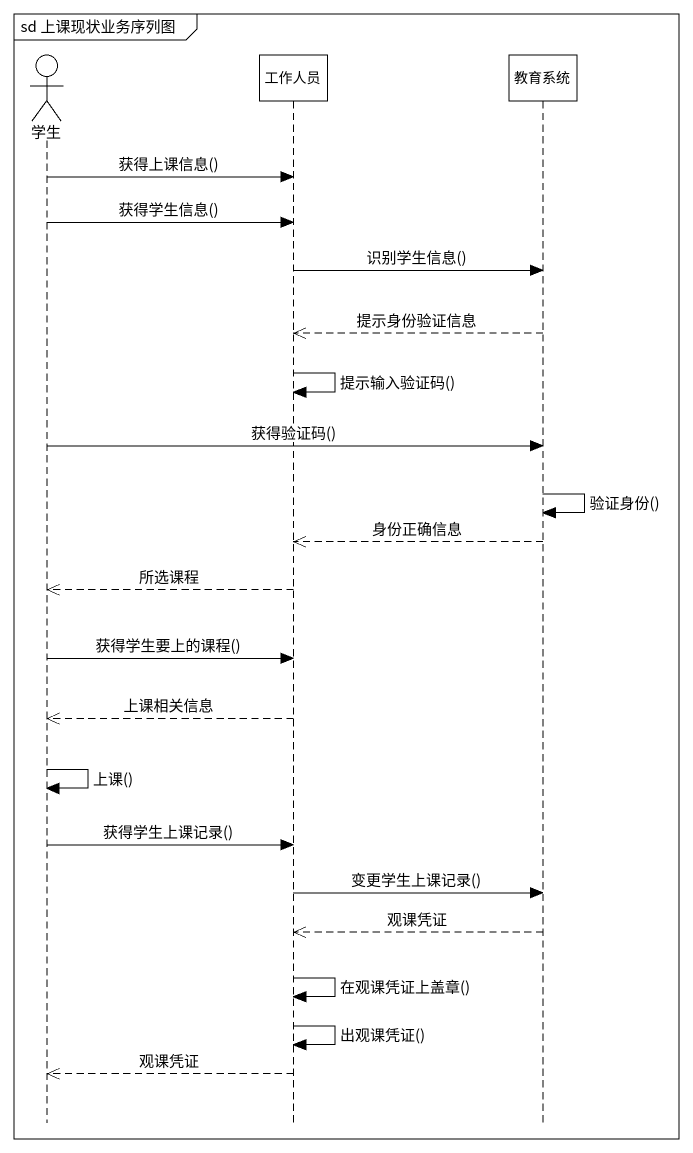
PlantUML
@startuml
mainframe sd 上课现状业务序列图
hide footbox
actor 学生
participant 工作人员
participant 教育系统

学生 -> 工作人员 : 获得上课信息()
学生 -> 工作人员 : 获得学生信息()
工作人员 -> 教育系统 : 识别学生信息()
教育系统 -->> 工作人员 : 提示身份验证信息
工作人员 -> 工作人员 : 提示输入验证码()
学生 -> 教育系统 : 获得验证码()
教育系统 -> 教育系统 : 验证身份()
教育系统 -->> 工作人员 : 身份正确信息
工作人员 -->> 学生 : 所选课程
学生 -> 工作人员 : 获得学生要上的课程()
工作人员 -->> 学生 : 上课相关信息
学生 -> 学生 : 上课()
学生 -> 工作人员 : 获得学生上课记录()
工作人员 -> 教育系统 : 变更学生上课记录()
教育系统 -->> 工作人员 : 观课凭证
工作人员 -> 工作人员 : 在观课凭证上盖章()
工作人员 -> 工作人员 : 出观课凭证()
工作人员 -->> 学生 : 观课凭证
@enduml
